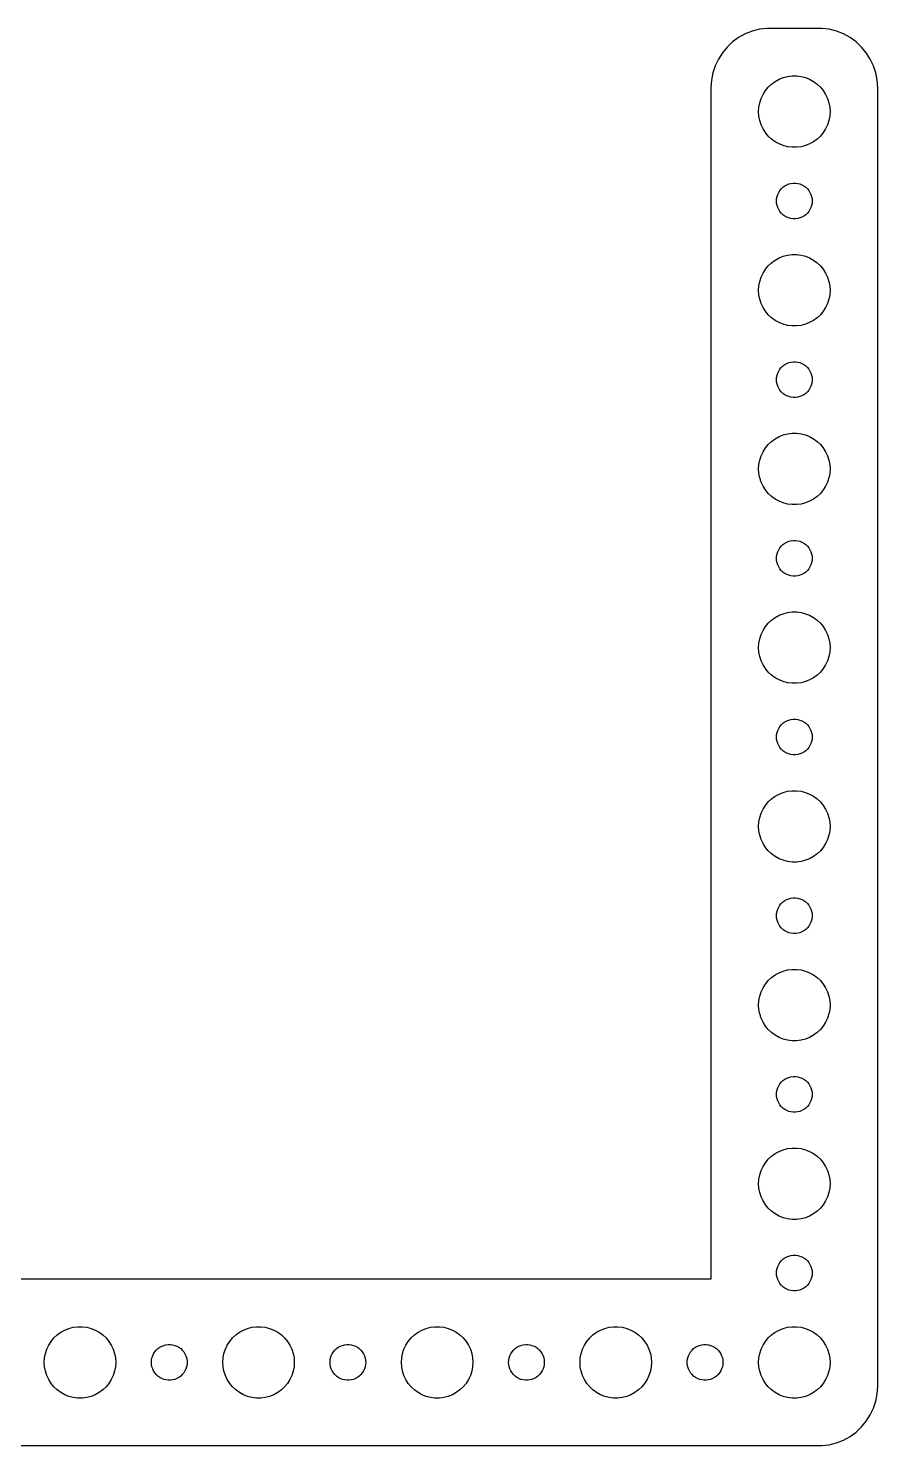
# Model space of a CAD drawing. Header units: metres. Extents: x -67 to 67, y -59 to 59.
# Drawn here: x -4.3 to 67, y -59.5 to 59.5 of the extents above; entities that cross this region are included whole.
import ezdxf

# ---------------------------------------------------------------- set-up
doc = ezdxf.new("R2010")
doc.units = ezdxf.units.M

msp = doc.modelspace()

# ---------------------------------------------------------------- linework, layer by layer
for p, q in [((57.686, 59.4901), (57.0631, 59.4114)), ((62.3139, 59.4901), (57.686, 59.4901)), ((62.9369, 59.4114), (62.3139, 59.4901)), ((54.8129, 58.3526), (54.3551, 57.9227)), ((55.3209, 58.7216), (54.8129, 58.3526)), ((55.8711, 59.0241), (55.3209, 58.7216)), ((56.4549, 59.2553), (55.8711, 59.0241)), ((57.0631, 59.4114), (56.4549, 59.2553)), ((63.5451, 59.2553), (62.9369, 59.4114)), ((64.1289, 59.0241), (63.5451, 59.2553)), ((64.6791, 58.7216), (64.1289, 59.0241)), ((65.1871, 58.3526), (64.6791, 58.7216)), ((65.6448, 57.9227), (65.1871, 58.3526)), ((53.9549, 57.4389), (53.6185, 56.9088)), ((54.3551, 57.9227), (53.9549, 57.4389)), ((66.0451, 57.4389), (65.6448, 57.9227)), ((66.3815, 56.9088), (66.0451, 57.4389)), ((53.3511, 56.3406), (53.1571, 55.7434)), ((53.6185, 56.9088), (53.3511, 56.3406)), ((66.6489, 56.3406), (66.3815, 56.9088)), ((66.8429, 55.7434), (66.6489, 56.3406)), ((53.0394, 55.1267), (53, 54.5)), ((53.1571, 55.7434), (53.0394, 55.1267)), ((57.8131, 54.5536), (58.0877, 54.8115)), ((58.0877, 54.8115), (58.3925, 55.033)), ((58.3925, 55.033), (58.7227, 55.2145)), ((58.7227, 55.2145), (59.0729, 55.3532)), ((59.0729, 55.3532), (59.4379, 55.4469)), ((59.4379, 55.4469), (59.8116, 55.4941)), ((59.8116, 55.4941), (60.1884, 55.4941)), ((60.1884, 55.4941), (60.5621, 55.4469)), ((60.5621, 55.4469), (60.927, 55.3532)), ((60.927, 55.3532), (61.2773, 55.2145)), ((61.2773, 55.2145), (61.6075, 55.033)), ((61.6075, 55.033), (61.9123, 54.8115)), ((61.9123, 54.8115), (62.1869, 54.5536)), ((66.9606, 55.1267), (66.8429, 55.7434)), ((67, 54.5), (66.9606, 55.1267)), ((53, 54.5), (53, -45.5099)), ((57.0942, 53.2461), (57.2107, 53.6044)), ((57.2107, 53.6044), (57.3711, 53.9453)), ((57.3711, 53.9453), (57.5729, 54.2634)), ((57.5729, 54.2634), (57.8131, 54.5536)), ((62.1869, 54.5536), (62.427, 54.2634)), ((62.427, 54.2634), (62.6289, 53.9453)), ((62.6289, 53.9453), (62.7893, 53.6044)), ((62.7893, 53.6044), (62.9057, 53.2461)), ((67, -54.5), (67, 54.5)), ((57, 52.5), (57.0237, 52.876)), ((57.0237, 52.124), (57, 52.5)), ((57.0237, 52.876), (57.0942, 53.2461)), ((62.9057, 53.2461), (62.9763, 52.876)), ((62.9763, 52.876), (63, 52.5)), ((63, 52.5), (62.9763, 52.124)), ((57.0942, 51.7539), (57.0237, 52.124)), ((57.2107, 51.3956), (57.0942, 51.7539)), ((57.3711, 51.0547), (57.2107, 51.3956)), ((62.7893, 51.3956), (62.6289, 51.0547)), ((62.9057, 51.7539), (62.7893, 51.3956)), ((62.9763, 52.124), (62.9057, 51.7539)), ((57.5729, 50.7366), (57.3711, 51.0547)), ((57.8131, 50.4464), (57.5729, 50.7366)), ((58.0877, 50.1885), (57.8131, 50.4464)), ((58.3925, 49.967), (58.0877, 50.1885)), ((61.9123, 50.1885), (61.6075, 49.967)), ((62.1869, 50.4464), (61.9123, 50.1885)), ((62.427, 50.7366), (62.1869, 50.4464)), ((62.6289, 51.0547), (62.427, 50.7366)), ((58.7227, 49.7855), (58.3925, 49.967)), ((59.0729, 49.6468), (58.7227, 49.7855)), ((59.4379, 49.5531), (59.0729, 49.6468)), ((59.8116, 49.5059), (59.4379, 49.5531)), ((60.1884, 49.5059), (59.8116, 49.5059)), ((60.5621, 49.5531), (60.1884, 49.5059)), ((60.927, 49.6468), (60.5621, 49.5531)), ((61.2773, 49.7855), (60.927, 49.6468)), ((61.6075, 49.967), (61.2773, 49.7855)), ((59.3613, 46.3572), (59.5365, 46.4266)), ((59.5365, 46.4266), (59.7189, 46.4734)), ((59.7189, 46.4734), (59.9058, 46.497)), ((59.9058, 46.497), (60.0942, 46.497)), ((60.0942, 46.497), (60.2811, 46.4734)), ((60.2811, 46.4734), (60.4635, 46.4266)), ((60.4635, 46.4266), (60.6387, 46.3572)), ((58.5118, 45.188), (58.5471, 45.373)), ((58.5471, 45.373), (58.6053, 45.5522)), ((58.6053, 45.5522), (58.6855, 45.7226)), ((58.6855, 45.7226), (58.7865, 45.8817)), ((58.7865, 45.8817), (58.9065, 46.0268)), ((58.9065, 46.0268), (59.0439, 46.1558)), ((59.0439, 46.1558), (59.1963, 46.2665)), ((59.1963, 46.2665), (59.3613, 46.3572)), ((60.6387, 46.3572), (60.8037, 46.2665)), ((60.8037, 46.2665), (60.9561, 46.1558)), ((60.9561, 46.1558), (61.0934, 46.0268)), ((61.0934, 46.0268), (61.2135, 45.8817)), ((61.2135, 45.8817), (61.3145, 45.7226)), ((61.3145, 45.7226), (61.3947, 45.5522)), ((61.3947, 45.5522), (61.4529, 45.373)), ((61.4529, 45.373), (61.4882, 45.188)), ((58.5, 45), (58.5118, 45.188)), ((58.5118, 44.812), (58.5, 45)), ((58.5471, 44.627), (58.5118, 44.812)), ((58.6053, 44.4478), (58.5471, 44.627)), ((58.6855, 44.2774), (58.6053, 44.4478)), ((58.7865, 44.1183), (58.6855, 44.2774)), ((58.9065, 43.9732), (58.7865, 44.1183)), ((61.2135, 44.1183), (61.0934, 43.9732)), ((61.3145, 44.2774), (61.2135, 44.1183)), ((61.3947, 44.4478), (61.3145, 44.2774)), ((61.4529, 44.627), (61.3947, 44.4478)), ((61.4882, 44.812), (61.4529, 44.627)), ((61.4882, 45.188), (61.5, 45)), ((61.5, 45), (61.4882, 44.812)), ((59.0439, 43.8442), (58.9065, 43.9732)), ((59.1963, 43.7335), (59.0439, 43.8442)), ((59.3613, 43.6428), (59.1963, 43.7335)), ((59.5365, 43.5734), (59.3613, 43.6428)), ((59.7189, 43.5266), (59.5365, 43.5734)), ((59.9058, 43.503), (59.7189, 43.5266)), ((60.0942, 43.503), (59.9058, 43.503)), ((60.2811, 43.5266), (60.0942, 43.503)), ((60.4635, 43.5734), (60.2811, 43.5266)), ((60.6387, 43.6428), (60.4635, 43.5734)), ((60.8037, 43.7335), (60.6387, 43.6428)), ((60.9561, 43.8442), (60.8037, 43.7335)), ((61.0934, 43.9732), (60.9561, 43.8442)), ((59.4379, 40.4469), (59.8116, 40.4941)), ((59.8116, 40.4941), (60.1884, 40.4941)), ((60.1884, 40.4941), (60.5621, 40.4469)), ((57.5729, 39.2634), (57.8131, 39.5536)), ((57.8131, 39.5536), (58.0877, 39.8115)), ((58.0877, 39.8115), (58.3925, 40.033)), ((58.3925, 40.033), (58.7227, 40.2145)), ((58.7227, 40.2145), (59.0729, 40.3532)), ((59.0729, 40.3532), (59.4379, 40.4469)), ((60.5621, 40.4469), (60.927, 40.3532)), ((60.927, 40.3532), (61.2773, 40.2145)), ((61.2773, 40.2145), (61.6075, 40.033)), ((61.6075, 40.033), (61.9123, 39.8115)), ((61.9123, 39.8115), (62.1869, 39.5536)), ((62.1869, 39.5536), (62.427, 39.2634)), ((57.0237, 37.876), (57.0942, 38.2461)), ((57.0942, 38.2461), (57.2107, 38.6044)), ((57.2107, 38.6044), (57.3711, 38.9453)), ((57.3711, 38.9453), (57.5729, 39.2634)), ((62.427, 39.2634), (62.6289, 38.9453)), ((62.6289, 38.9453), (62.7893, 38.6044)), ((62.7893, 38.6044), (62.9057, 38.2461)), ((62.9057, 38.2461), (62.9763, 37.876)), ((57, 37.5), (57.0237, 37.876)), ((57.0237, 37.124), (57, 37.5)), ((57.0942, 36.7539), (57.0237, 37.124)), ((62.9763, 37.124), (62.9057, 36.7539)), ((62.9763, 37.876), (63, 37.5)), ((63, 37.5), (62.9763, 37.124)), ((57.2107, 36.3956), (57.0942, 36.7539)), ((57.3711, 36.0547), (57.2107, 36.3956)), ((57.5729, 35.7366), (57.3711, 36.0547)), ((57.8131, 35.4464), (57.5729, 35.7366)), ((62.427, 35.7366), (62.1869, 35.4464)), ((62.6289, 36.0547), (62.427, 35.7366)), ((62.7893, 36.3956), (62.6289, 36.0547)), ((62.9057, 36.7539), (62.7893, 36.3956)), ((58.0877, 35.1885), (57.8131, 35.4464)), ((58.3925, 34.967), (58.0877, 35.1885)), ((58.7227, 34.7855), (58.3925, 34.967)), ((59.0729, 34.6468), (58.7227, 34.7855)), ((59.4379, 34.5531), (59.0729, 34.6468)), ((59.8116, 34.5059), (59.4379, 34.5531)), ((60.1884, 34.5059), (59.8116, 34.5059)), ((60.5621, 34.5531), (60.1884, 34.5059)), ((60.927, 34.6468), (60.5621, 34.5531)), ((61.2773, 34.7855), (60.927, 34.6468)), ((61.6075, 34.967), (61.2773, 34.7855)), ((61.9123, 35.1885), (61.6075, 34.967)), ((62.1869, 35.4464), (61.9123, 35.1885)), ((58.7865, 30.8817), (58.9065, 31.0268)), ((58.9065, 31.0268), (59.0439, 31.1558)), ((59.0439, 31.1558), (59.1963, 31.2665)), ((59.1963, 31.2665), (59.3613, 31.3572)), ((59.3613, 31.3572), (59.5365, 31.4266)), ((59.5365, 31.4266), (59.7189, 31.4734)), ((59.7189, 31.4734), (59.9058, 31.497)), ((59.9058, 31.497), (60.0942, 31.497)), ((60.0942, 31.497), (60.2811, 31.4734)), ((60.2811, 31.4734), (60.4635, 31.4266)), ((60.4635, 31.4266), (60.6387, 31.3572)), ((60.6387, 31.3572), (60.8037, 31.2665)), ((60.8037, 31.2665), (60.9561, 31.1558)), ((60.9561, 31.1558), (61.0934, 31.0268)), ((61.0934, 31.0268), (61.2135, 30.8817)), ((58.5, 30), (58.5118, 30.188)), ((58.5118, 29.812), (58.5, 30)), ((58.5118, 30.188), (58.5471, 30.373)), ((58.5471, 29.627), (58.5118, 29.812)), ((58.5471, 30.373), (58.6053, 30.5522)), ((58.6053, 30.5522), (58.6855, 30.7226)), ((58.6855, 30.7226), (58.7865, 30.8817)), ((61.2135, 30.8817), (61.3145, 30.7226)), ((61.3145, 30.7226), (61.3947, 30.5522)), ((61.3947, 30.5522), (61.4529, 30.373)), ((61.4529, 30.373), (61.4882, 30.188)), ((61.4882, 29.812), (61.4529, 29.627)), ((61.4882, 30.188), (61.5, 30)), ((61.5, 30), (61.4882, 29.812)), ((58.6053, 29.4478), (58.5471, 29.627)), ((58.6855, 29.2774), (58.6053, 29.4478)), ((58.7865, 29.1183), (58.6855, 29.2774)), ((58.9065, 28.9732), (58.7865, 29.1183)), ((59.0439, 28.8442), (58.9065, 28.9732)), ((59.1963, 28.7335), (59.0439, 28.8442)), ((59.3613, 28.6427), (59.1963, 28.7335)), ((59.5365, 28.5734), (59.3613, 28.6427)), ((59.7189, 28.5266), (59.5365, 28.5734)), ((60.4635, 28.5734), (60.2811, 28.5266)), ((60.6387, 28.6427), (60.4635, 28.5734)), ((60.8037, 28.7335), (60.6387, 28.6427)), ((60.9561, 28.8442), (60.8037, 28.7335)), ((61.0934, 28.9732), (60.9561, 28.8442)), ((61.2135, 29.1183), (61.0934, 28.9732)), ((61.3145, 29.2774), (61.2135, 29.1183)), ((61.3947, 29.4478), (61.3145, 29.2774)), ((61.4529, 29.627), (61.3947, 29.4478)), ((59.9058, 28.503), (59.7189, 28.5266)), ((60.0942, 28.503), (59.9058, 28.503)), ((60.2811, 28.5266), (60.0942, 28.503)), ((58.0877, 24.8115), (58.3925, 25.033)), ((58.3925, 25.033), (58.7227, 25.2145)), ((58.7227, 25.2145), (59.0729, 25.3532)), ((59.0729, 25.3532), (59.4379, 25.4469)), ((59.4379, 25.4469), (59.8116, 25.4941)), ((59.8116, 25.4941), (60.1884, 25.4941)), ((60.1884, 25.4941), (60.5621, 25.4469)), ((60.5621, 25.4469), (60.927, 25.3532)), ((60.927, 25.3532), (61.2773, 25.2145)), ((61.2773, 25.2145), (61.6075, 25.033)), ((61.6075, 25.033), (61.9123, 24.8115)), ((57.2107, 23.6044), (57.3711, 23.9453)), ((57.3711, 23.9453), (57.5729, 24.2634)), ((57.5729, 24.2634), (57.8131, 24.5536)), ((57.8131, 24.5536), (58.0877, 24.8115)), ((61.9123, 24.8115), (62.1869, 24.5536)), ((62.1869, 24.5536), (62.427, 24.2634)), ((62.427, 24.2634), (62.6289, 23.9453)), ((62.6289, 23.9453), (62.7893, 23.6044)), ((57, 22.5), (57.0237, 22.876)), ((57.0237, 22.876), (57.0942, 23.2461)), ((57.0942, 23.2461), (57.2107, 23.6044)), ((62.7893, 23.6044), (62.9057, 23.2461)), ((62.9057, 23.2461), (62.9763, 22.876)), ((62.9763, 22.876), (63, 22.5)), ((57.0237, 22.124), (57, 22.5)), ((57.0942, 21.7539), (57.0237, 22.124)), ((57.2107, 21.3956), (57.0942, 21.7539)), ((62.9057, 21.7539), (62.7893, 21.3956)), ((62.9763, 22.124), (62.9057, 21.7539)), ((63, 22.5), (62.9763, 22.124)), ((57.3711, 21.0547), (57.2107, 21.3956)), ((57.5729, 20.7366), (57.3711, 21.0547)), ((57.8131, 20.4464), (57.5729, 20.7366)), ((58.0877, 20.1884), (57.8131, 20.4464)), ((62.1869, 20.4464), (61.9123, 20.1884)), ((62.427, 20.7366), (62.1869, 20.4464)), ((62.6289, 21.0547), (62.427, 20.7366)), ((62.7893, 21.3956), (62.6289, 21.0547)), ((58.3925, 19.967), (58.0877, 20.1884)), ((58.7227, 19.7855), (58.3925, 19.967)), ((59.0729, 19.6468), (58.7227, 19.7855)), ((59.4379, 19.5531), (59.0729, 19.6468)), ((59.8116, 19.5059), (59.4379, 19.5531)), ((60.1884, 19.5059), (59.8116, 19.5059)), ((60.5621, 19.5531), (60.1884, 19.5059)), ((60.927, 19.6468), (60.5621, 19.5531)), ((61.2773, 19.7855), (60.927, 19.6468)), ((61.6075, 19.967), (61.2773, 19.7855)), ((61.9123, 20.1884), (61.6075, 19.967)), ((58.5471, 15.373), (58.6053, 15.5522)), ((58.6053, 15.5522), (58.6855, 15.7226)), ((58.6855, 15.7226), (58.7865, 15.8817)), ((58.7865, 15.8817), (58.9065, 16.0268)), ((58.9065, 16.0268), (59.0439, 16.1558)), ((59.0439, 16.1558), (59.1963, 16.2665)), ((59.1963, 16.2665), (59.3613, 16.3572)), ((59.3613, 16.3572), (59.5365, 16.4266)), ((59.5365, 16.4266), (59.7189, 16.4734)), ((59.7189, 16.4734), (59.9058, 16.497)), ((59.9058, 16.497), (60.0942, 16.497)), ((60.0942, 16.497), (60.2811, 16.4734)), ((60.2811, 16.4734), (60.4635, 16.4266)), ((60.4635, 16.4266), (60.6387, 16.3572)), ((60.6387, 16.3572), (60.8037, 16.2665)), ((60.8037, 16.2665), (60.9561, 16.1558)), ((60.9561, 16.1558), (61.0934, 16.0268)), ((61.0934, 16.0268), (61.2135, 15.8817)), ((61.2135, 15.8817), (61.3145, 15.7226)), ((61.3145, 15.7226), (61.3947, 15.5522)), ((61.3947, 15.5522), (61.4529, 15.373)), ((58.5, 15), (58.5118, 15.188)), ((58.5118, 14.812), (58.5, 15)), ((58.5118, 15.188), (58.5471, 15.373)), ((58.5471, 14.627), (58.5118, 14.812)), ((58.6053, 14.4478), (58.5471, 14.627)), ((58.6855, 14.2774), (58.6053, 14.4478)), ((61.3947, 14.4478), (61.3145, 14.2774)), ((61.4529, 14.627), (61.3947, 14.4478)), ((61.4529, 15.373), (61.4882, 15.188)), ((61.4882, 14.812), (61.4529, 14.627)), ((61.4882, 15.188), (61.5, 15)), ((61.5, 15), (61.4882, 14.812)), ((58.7865, 14.1183), (58.6855, 14.2774)), ((58.9065, 13.9732), (58.7865, 14.1183)), ((59.0439, 13.8442), (58.9065, 13.9732)), ((59.1963, 13.7335), (59.0439, 13.8442)), ((59.3613, 13.6427), (59.1963, 13.7335)), ((59.5365, 13.5734), (59.3613, 13.6427)), ((59.7189, 13.5266), (59.5365, 13.5734)), ((59.9058, 13.5029), (59.7189, 13.5266)), ((60.0942, 13.5029), (59.9058, 13.5029)), ((60.2811, 13.5266), (60.0942, 13.5029)), ((60.4635, 13.5734), (60.2811, 13.5266)), ((60.6387, 13.6427), (60.4635, 13.5734)), ((60.8037, 13.7335), (60.6387, 13.6427)), ((60.9561, 13.8442), (60.8037, 13.7335)), ((61.0934, 13.9732), (60.9561, 13.8442)), ((61.2135, 14.1183), (61.0934, 13.9732)), ((61.3145, 14.2774), (61.2135, 14.1183)), ((57.5729, 9.26335), (57.8131, 9.55363)), ((57.8131, 9.55363), (58.0877, 9.81154)), ((58.0877, 9.81154), (58.3925, 10.033)), ((58.3925, 10.033), (58.7227, 10.2145)), ((58.7227, 10.2145), (59.0729, 10.3532)), ((59.0729, 10.3532), (59.4379, 10.4469)), ((59.4379, 10.4469), (59.8116, 10.4941)), ((59.8116, 10.4941), (60.1884, 10.4941)), ((60.1884, 10.4941), (60.5621, 10.4469)), ((60.5621, 10.4469), (60.927, 10.3532)), ((60.927, 10.3532), (61.2773, 10.2145)), ((61.2773, 10.2145), (61.6075, 10.033)), ((61.6075, 10.033), (61.9123, 9.81154)), ((61.9123, 9.81154), (62.1869, 9.55363)), ((62.1869, 9.55363), (62.427, 9.26335)), ((57.0942, 8.24606), (57.2107, 8.60437)), ((57.2107, 8.60437), (57.3711, 8.94525)), ((57.3711, 8.94525), (57.5729, 9.26335)), ((62.427, 9.26335), (62.6289, 8.94525)), ((62.6289, 8.94525), (62.7893, 8.60437)), ((62.7893, 8.60437), (62.9057, 8.24606)), ((57, 7.5), (57.0237, 7.87599)), ((57.0237, 7.12399), (57, 7.5)), ((57.0237, 7.87599), (57.0942, 8.24606)), ((62.9057, 8.24606), (62.9763, 7.87599)), ((62.9763, 7.87599), (63, 7.5)), ((63, 7.5), (62.9763, 7.12399)), ((57.0942, 6.75392), (57.0237, 7.12399)), ((57.2107, 6.39561), (57.0942, 6.75392)), ((57.3711, 6.05473), (57.2107, 6.39561)), ((57.5729, 5.73663), (57.3711, 6.05473)), ((62.6289, 6.05473), (62.427, 5.73663)), ((62.7893, 6.39561), (62.6289, 6.05473)), ((62.9057, 6.75392), (62.7893, 6.39561)), ((62.9763, 7.12399), (62.9057, 6.75392)), ((57.8131, 5.44635), (57.5729, 5.73663)), ((58.0877, 5.18845), (57.8131, 5.44635)), ((58.3925, 4.96701), (58.0877, 5.18845)), ((58.7227, 4.78551), (58.3925, 4.96701)), ((59.0729, 4.64682), (58.7227, 4.78551)), ((61.2773, 4.78551), (60.927, 4.64682)), ((61.6075, 4.96701), (61.2773, 4.78551)), ((61.9123, 5.18845), (61.6075, 4.96701)), ((62.1869, 5.44635), (61.9123, 5.18845)), ((62.427, 5.73663), (62.1869, 5.44635)), ((59.4379, 4.55313), (59.0729, 4.64682)), ((59.8116, 4.50591), (59.4379, 4.55313)), ((60.1884, 4.50591), (59.8116, 4.50591)), ((60.5621, 4.55313), (60.1884, 4.50591)), ((60.927, 4.64682), (60.5621, 4.55313)), ((59.0439, 1.15576), (59.1963, 1.26648)), ((59.1963, 1.26648), (59.3613, 1.35724)), ((59.3613, 1.35724), (59.5365, 1.42657)), ((59.5365, 1.42657), (59.7189, 1.47342)), ((59.7189, 1.47342), (59.9058, 1.49704)), ((59.9058, 1.49704), (60.0942, 1.49704)), ((60.0942, 1.49704), (60.2811, 1.47342)), ((60.2811, 1.47342), (60.4635, 1.42657)), ((60.4635, 1.42657), (60.6387, 1.35724)), ((60.6387, 1.35724), (60.8037, 1.26648)), ((60.8037, 1.26648), (60.9561, 1.15576)), ((58.5, 0), (58.5118, 0.18799)), ((58.5118, -0.18799), (58.5, 0)), ((58.5118, 0.18799), (58.5471, 0.37303)), ((58.5471, 0.37303), (58.6053, 0.55219)), ((58.6053, 0.55219), (58.6855, 0.72263)), ((58.6855, 0.72263), (58.7865, 0.88167)), ((58.7865, 0.88167), (58.9065, 1.02681)), ((58.9065, 1.02681), (59.0439, 1.15576)), ((60.9561, 1.15576), (61.0934, 1.02681)), ((61.0934, 1.02681), (61.2135, 0.88167)), ((61.2135, 0.88167), (61.3145, 0.72263)), ((61.3145, 0.72263), (61.3947, 0.55219)), ((61.3947, 0.55219), (61.4529, 0.37303)), ((61.4529, 0.37303), (61.4882, 0.18799)), ((61.4882, 0.18799), (61.5, 0)), ((61.5, 0), (61.4882, -0.18799)), ((58.5471, -0.37303), (58.5118, -0.18799)), ((58.6053, -0.55219), (58.5471, -0.37303)), ((58.6855, -0.72263), (58.6053, -0.55219)), ((58.7865, -0.88167), (58.6855, -0.72263)), ((58.9065, -1.02681), (58.7865, -0.88167)), ((59.0439, -1.15576), (58.9065, -1.02681)), ((59.1963, -1.26648), (59.0439, -1.15576)), ((60.9561, -1.15576), (60.8037, -1.26648)), ((61.0934, -1.02681), (60.9561, -1.15576)), ((61.2135, -0.88167), (61.0934, -1.02681)), ((61.3145, -0.72263), (61.2135, -0.88167)), ((61.3947, -0.55219), (61.3145, -0.72263)), ((61.4529, -0.37303), (61.3947, -0.55219)), ((61.4882, -0.18799), (61.4529, -0.37303)), ((59.3613, -1.35724), (59.1963, -1.26648)), ((59.5365, -1.42657), (59.3613, -1.35724)), ((59.7189, -1.47342), (59.5365, -1.42657)), ((59.9058, -1.49704), (59.7189, -1.47342)), ((60.0942, -1.49704), (59.9058, -1.49704)), ((60.2811, -1.47342), (60.0942, -1.49704)), ((60.4635, -1.42657), (60.2811, -1.47342)), ((60.6387, -1.35724), (60.4635, -1.42657)), ((60.8037, -1.26648), (60.6387, -1.35724)), ((58.7227, -4.78551), (59.0729, -4.64682)), ((59.0729, -4.64682), (59.4379, -4.55313)), ((59.4379, -4.55313), (59.8116, -4.50591)), ((59.8116, -4.50591), (60.1884, -4.50591)), ((60.1884, -4.50591), (60.5621, -4.55313)), ((60.5621, -4.55313), (60.927, -4.64682)), ((60.927, -4.64682), (61.2773, -4.78551)), ((57.3711, -6.05473), (57.5729, -5.73663)), ((57.5729, -5.73663), (57.8131, -5.44635)), ((57.8131, -5.44635), (58.0877, -5.18845)), ((58.0877, -5.18845), (58.3925, -4.96701)), ((58.3925, -4.96701), (58.7227, -4.78551)), ((61.2773, -4.78551), (61.6075, -4.96701)), ((61.6075, -4.96701), (61.9123, -5.18845)), ((61.9123, -5.18845), (62.1869, -5.44635)), ((62.1869, -5.44635), (62.427, -5.73663)), ((62.427, -5.73663), (62.6289, -6.05473)), ((57, -7.5), (57.0237, -7.12399)), ((57.0237, -7.12399), (57.0942, -6.75392)), ((57.0942, -6.75392), (57.2107, -6.39561)), ((57.2107, -6.39561), (57.3711, -6.05473)), ((62.6289, -6.05473), (62.7893, -6.39561)), ((62.7893, -6.39561), (62.9057, -6.75392)), ((62.9057, -6.75392), (62.9763, -7.12399)), ((62.9763, -7.12399), (63, -7.5)), ((57.0237, -7.87599), (57, -7.5)), ((57.0942, -8.24606), (57.0237, -7.87599)), ((57.2107, -8.60437), (57.0942, -8.24606)), ((62.9057, -8.24606), (62.7893, -8.60437)), ((62.9763, -7.87599), (62.9057, -8.24606)), ((63, -7.5), (62.9763, -7.87599)), ((57.3711, -8.94525), (57.2107, -8.60437)), ((57.5729, -9.26335), (57.3711, -8.94525)), ((57.8131, -9.55363), (57.5729, -9.26335)), ((62.427, -9.26335), (62.1869, -9.55363)), ((62.6289, -8.94525), (62.427, -9.26335)), ((62.7893, -8.60437), (62.6289, -8.94525)), ((58.0877, -9.81154), (57.8131, -9.55363)), ((58.3925, -10.033), (58.0877, -9.81154)), ((58.7227, -10.2145), (58.3925, -10.033)), ((59.0729, -10.3532), (58.7227, -10.2145)), ((59.4379, -10.4469), (59.0729, -10.3532)), ((59.8116, -10.4941), (59.4379, -10.4469)), ((60.1884, -10.4941), (59.8116, -10.4941)), ((60.5621, -10.4469), (60.1884, -10.4941)), ((60.927, -10.3532), (60.5621, -10.4469)), ((61.2773, -10.2145), (60.927, -10.3532)), ((61.6075, -10.033), (61.2773, -10.2145)), ((61.9123, -9.81154), (61.6075, -10.033)), ((62.1869, -9.55363), (61.9123, -9.81154)), ((58.6053, -14.4478), (58.6855, -14.2774)), ((58.6855, -14.2774), (58.7865, -14.1183)), ((58.7865, -14.1183), (58.9065, -13.9732)), ((58.9065, -13.9732), (59.0439, -13.8442)), ((59.0439, -13.8442), (59.1963, -13.7335)), ((59.1963, -13.7335), (59.3613, -13.6427)), ((59.3613, -13.6427), (59.5365, -13.5734)), ((59.5365, -13.5734), (59.7189, -13.5266)), ((59.7189, -13.5266), (59.9058, -13.5029)), ((59.9058, -13.5029), (60.0942, -13.5029)), ((60.0942, -13.5029), (60.2811, -13.5266)), ((60.2811, -13.5266), (60.4635, -13.5734)), ((60.4635, -13.5734), (60.6387, -13.6427)), ((60.6387, -13.6427), (60.8037, -13.7335)), ((60.8037, -13.7335), (60.9561, -13.8442)), ((60.9561, -13.8442), (61.0934, -13.9732)), ((61.0934, -13.9732), (61.2135, -14.1183)), ((61.2135, -14.1183), (61.3145, -14.2774)), ((61.3145, -14.2774), (61.3947, -14.4478)), ((58.5, -15), (58.5118, -14.812)), ((58.5118, -15.188), (58.5, -15)), ((58.5118, -14.812), (58.5471, -14.627)), ((58.5471, -15.373), (58.5118, -15.188)), ((58.5471, -14.627), (58.6053, -14.4478)), ((58.6053, -15.5522), (58.5471, -15.373)), ((61.3947, -14.4478), (61.4529, -14.627)), ((61.4529, -15.373), (61.3947, -15.5522)), ((61.4529, -14.627), (61.4882, -14.812)), ((61.4882, -15.188), (61.4529, -15.373)), ((61.4882, -14.812), (61.5, -15)), ((61.5, -15), (61.4882, -15.188)), ((58.6855, -15.7226), (58.6053, -15.5522)), ((58.7865, -15.8817), (58.6855, -15.7226)), ((58.9065, -16.0268), (58.7865, -15.8817)), ((59.0439, -16.1558), (58.9065, -16.0268)), ((59.1963, -16.2665), (59.0439, -16.1558)), ((59.3613, -16.3572), (59.1963, -16.2665)), ((59.5365, -16.4266), (59.3613, -16.3572)), ((59.7189, -16.4734), (59.5365, -16.4266)), ((59.9058, -16.497), (59.7189, -16.4734)), ((60.0942, -16.497), (59.9058, -16.497)), ((60.2811, -16.4734), (60.0942, -16.497)), ((60.4635, -16.4266), (60.2811, -16.4734)), ((60.6387, -16.3572), (60.4635, -16.4266)), ((60.8037, -16.2665), (60.6387, -16.3572)), ((60.9561, -16.1558), (60.8037, -16.2665)), ((61.0934, -16.0268), (60.9561, -16.1558)), ((61.2135, -15.8817), (61.0934, -16.0268)), ((61.3145, -15.7226), (61.2135, -15.8817)), ((61.3947, -15.5522), (61.3145, -15.7226)), ((57.8131, -20.4464), (58.0877, -20.1884)), ((58.0877, -20.1884), (58.3925, -19.967)), ((58.3925, -19.967), (58.7227, -19.7855)), ((58.7227, -19.7855), (59.0729, -19.6468)), ((59.0729, -19.6468), (59.4379, -19.5531)), ((59.4379, -19.5531), (59.8116, -19.5059)), ((59.8116, -19.5059), (60.1884, -19.5059)), ((60.1884, -19.5059), (60.5621, -19.5531)), ((60.5621, -19.5531), (60.927, -19.6468)), ((60.927, -19.6468), (61.2773, -19.7855)), ((61.2773, -19.7855), (61.6075, -19.967)), ((61.6075, -19.967), (61.9123, -20.1884)), ((61.9123, -20.1884), (62.1869, -20.4464)), ((57.0942, -21.7539), (57.2107, -21.3956)), ((57.2107, -21.3956), (57.3711, -21.0547)), ((57.3711, -21.0547), (57.5729, -20.7366)), ((57.5729, -20.7366), (57.8131, -20.4464)), ((62.1869, -20.4464), (62.427, -20.7366)), ((62.427, -20.7366), (62.6289, -21.0547)), ((62.6289, -21.0547), (62.7893, -21.3956)), ((62.7893, -21.3956), (62.9057, -21.7539)), ((57, -22.5), (57.0237, -22.124)), ((57.0237, -22.876), (57, -22.5)), ((57.0237, -22.124), (57.0942, -21.7539)), ((62.9057, -21.7539), (62.9763, -22.124)), ((62.9763, -22.124), (63, -22.5)), ((63, -22.5), (62.9763, -22.876)), ((57.0942, -23.2461), (57.0237, -22.876)), ((57.2107, -23.6044), (57.0942, -23.2461)), ((57.3711, -23.9453), (57.2107, -23.6044)), ((62.7893, -23.6044), (62.6289, -23.9453)), ((62.9057, -23.2461), (62.7893, -23.6044)), ((62.9763, -22.876), (62.9057, -23.2461)), ((57.5729, -24.2634), (57.3711, -23.9453)), ((57.8131, -24.5536), (57.5729, -24.2634)), ((58.0877, -24.8115), (57.8131, -24.5536)), ((58.3925, -25.033), (58.0877, -24.8115)), ((61.9123, -24.8115), (61.6075, -25.033)), ((62.1869, -24.5536), (61.9123, -24.8115)), ((62.427, -24.2634), (62.1869, -24.5536)), ((62.6289, -23.9453), (62.427, -24.2634)), ((58.7227, -25.2145), (58.3925, -25.033)), ((59.0729, -25.3532), (58.7227, -25.2145)), ((59.4379, -25.4469), (59.0729, -25.3532)), ((59.8116, -25.4941), (59.4379, -25.4469)), ((60.1884, -25.4941), (59.8116, -25.4941)), ((60.5621, -25.4469), (60.1884, -25.4941)), ((60.927, -25.3532), (60.5621, -25.4469)), ((61.2773, -25.2145), (60.927, -25.3532)), ((61.6075, -25.033), (61.2773, -25.2145)), ((59.5365, -28.5734), (59.7189, -28.5266)), ((59.7189, -28.5266), (59.9058, -28.503)), ((59.9058, -28.503), (60.0942, -28.503)), ((60.0942, -28.503), (60.2811, -28.5266)), ((60.2811, -28.5266), (60.4635, -28.5734)), ((58.5118, -29.812), (58.5471, -29.627)), ((58.5471, -29.627), (58.6053, -29.4478)), ((58.6053, -29.4478), (58.6855, -29.2774)), ((58.6855, -29.2774), (58.7865, -29.1183)), ((58.7865, -29.1183), (58.9065, -28.9732)), ((58.9065, -28.9732), (59.0439, -28.8442)), ((59.0439, -28.8442), (59.1963, -28.7335)), ((59.1963, -28.7335), (59.3613, -28.6427)), ((59.3613, -28.6427), (59.5365, -28.5734)), ((60.4635, -28.5734), (60.6387, -28.6427)), ((60.6387, -28.6427), (60.8037, -28.7335)), ((60.8037, -28.7335), (60.9561, -28.8442)), ((60.9561, -28.8442), (61.0934, -28.9732)), ((61.0934, -28.9732), (61.2135, -29.1183)), ((61.2135, -29.1183), (61.3145, -29.2774)), ((61.3145, -29.2774), (61.3947, -29.4478)), ((61.3947, -29.4478), (61.4529, -29.627)), ((61.4529, -29.627), (61.4882, -29.812)), ((58.5, -30), (58.5118, -29.812)), ((58.5118, -30.188), (58.5, -30)), ((58.5471, -30.373), (58.5118, -30.188)), ((58.6053, -30.5522), (58.5471, -30.373)), ((58.6855, -30.7226), (58.6053, -30.5522)), ((58.7865, -30.8817), (58.6855, -30.7226)), ((58.9065, -31.0268), (58.7865, -30.8817)), ((61.2135, -30.8817), (61.0934, -31.0268)), ((61.3145, -30.7226), (61.2135, -30.8817)), ((61.3947, -30.5522), (61.3145, -30.7226)), ((61.4529, -30.373), (61.3947, -30.5522)), ((61.4882, -30.188), (61.4529, -30.373)), ((61.4882, -29.812), (61.5, -30)), ((61.5, -30), (61.4882, -30.188)), ((59.0439, -31.1558), (58.9065, -31.0268)), ((59.1963, -31.2665), (59.0439, -31.1558)), ((59.3613, -31.3572), (59.1963, -31.2665)), ((59.5365, -31.4266), (59.3613, -31.3572)), ((59.7189, -31.4734), (59.5365, -31.4266)), ((59.9058, -31.497), (59.7189, -31.4734)), ((60.0942, -31.497), (59.9058, -31.497)), ((60.2811, -31.4734), (60.0942, -31.497)), ((60.4635, -31.4266), (60.2811, -31.4734)), ((60.6387, -31.3572), (60.4635, -31.4266)), ((60.8037, -31.2665), (60.6387, -31.3572)), ((60.9561, -31.1558), (60.8037, -31.2665)), ((61.0934, -31.0268), (60.9561, -31.1558)), ((57.5729, -35.7366), (57.8131, -35.4464)), ((57.8131, -35.4464), (58.0877, -35.1885)), ((58.0877, -35.1885), (58.3925, -34.967)), ((58.3925, -34.967), (58.7227, -34.7855)), ((58.7227, -34.7855), (59.0729, -34.6468)), ((59.0729, -34.6468), (59.4379, -34.5531)), ((59.4379, -34.5531), (59.8116, -34.5059)), ((59.8116, -34.5059), (60.1884, -34.5059)), ((60.1884, -34.5059), (60.5621, -34.5531)), ((60.5621, -34.5531), (60.927, -34.6468)), ((60.927, -34.6468), (61.2773, -34.7855)), ((61.2773, -34.7855), (61.6075, -34.967)), ((61.6075, -34.967), (61.9123, -35.1885)), ((61.9123, -35.1885), (62.1869, -35.4464)), ((62.1869, -35.4464), (62.427, -35.7366)), ((57.0237, -37.124), (57.0942, -36.7539)), ((57.0942, -36.7539), (57.2107, -36.3956)), ((57.2107, -36.3956), (57.3711, -36.0547)), ((57.3711, -36.0547), (57.5729, -35.7366)), ((62.427, -35.7366), (62.6289, -36.0547)), ((62.6289, -36.0547), (62.7893, -36.3956)), ((62.7893, -36.3956), (62.9057, -36.7539)), ((62.9057, -36.7539), (62.9763, -37.124)), ((57, -37.5), (57.0237, -37.124)), ((57.0237, -37.876), (57, -37.5)), ((57.0942, -38.2461), (57.0237, -37.876)), ((62.9763, -37.876), (62.9057, -38.2461)), ((62.9763, -37.124), (63, -37.5)), ((63, -37.5), (62.9763, -37.876)), ((57.2107, -38.6044), (57.0942, -38.2461)), ((57.3711, -38.9453), (57.2107, -38.6044)), ((57.5729, -39.2634), (57.3711, -38.9453)), ((57.8131, -39.5536), (57.5729, -39.2634)), ((62.427, -39.2634), (62.1869, -39.5536)), ((62.6289, -38.9453), (62.427, -39.2634)), ((62.7893, -38.6044), (62.6289, -38.9453)), ((62.9057, -38.2461), (62.7893, -38.6044)), ((58.0877, -39.8115), (57.8131, -39.5536)), ((58.3925, -40.033), (58.0877, -39.8115)), ((58.7227, -40.2145), (58.3925, -40.033)), ((59.0729, -40.3532), (58.7227, -40.2145)), ((59.4379, -40.4469), (59.0729, -40.3532)), ((59.8116, -40.4941), (59.4379, -40.4469)), ((60.5621, -40.4469), (60.1884, -40.4941)), ((60.927, -40.3532), (60.5621, -40.4469)), ((61.2773, -40.2145), (60.927, -40.3532)), ((61.6075, -40.033), (61.2773, -40.2145)), ((61.9123, -39.8115), (61.6075, -40.033)), ((62.1869, -39.5536), (61.9123, -39.8115)), ((60.1884, -40.4941), (59.8116, -40.4941)), ((58.7865, -44.1183), (58.9065, -43.9732)), ((58.9065, -43.9732), (59.0439, -43.8442)), ((59.0439, -43.8442), (59.1963, -43.7335)), ((59.1963, -43.7335), (59.3613, -43.6428)), ((59.3613, -43.6428), (59.5365, -43.5734)), ((59.5365, -43.5734), (59.7189, -43.5266)), ((59.7189, -43.5266), (59.9058, -43.503)), ((59.9058, -43.503), (60.0942, -43.503)), ((60.0942, -43.503), (60.2811, -43.5266)), ((60.2811, -43.5266), (60.4635, -43.5734)), ((60.4635, -43.5734), (60.6387, -43.6428)), ((60.6387, -43.6428), (60.8037, -43.7335)), ((60.8037, -43.7335), (60.9561, -43.8442)), ((60.9561, -43.8442), (61.0934, -43.9732)), ((61.0934, -43.9732), (61.2135, -44.1183)), ((58.5, -45), (58.5118, -44.812)), ((58.5118, -45.188), (58.5, -45)), ((58.5118, -44.812), (58.5471, -44.627)), ((58.5471, -45.373), (58.5118, -45.188)), ((58.5471, -44.627), (58.6053, -44.4478)), ((58.6053, -44.4478), (58.6855, -44.2774)), ((58.6855, -44.2774), (58.7865, -44.1183)), ((61.2135, -44.1183), (61.3145, -44.2774)), ((61.3145, -44.2774), (61.3947, -44.4478)), ((61.3947, -44.4478), (61.4529, -44.627)), ((61.4529, -44.627), (61.4882, -44.812)), ((61.4882, -45.188), (61.4529, -45.373)), ((61.4882, -44.812), (61.5, -45)), ((61.5, -45), (61.4882, -45.188)), ((53, -45.5099), (-53, -45.5099)), ((58.6053, -45.5522), (58.5471, -45.373)), ((58.6855, -45.7226), (58.6053, -45.5522)), ((58.7865, -45.8817), (58.6855, -45.7226)), ((58.9065, -46.0268), (58.7865, -45.8817)), ((59.0439, -46.1558), (58.9065, -46.0268)), ((59.1963, -46.2665), (59.0439, -46.1558)), ((59.3613, -46.3572), (59.1963, -46.2665)), ((59.5365, -46.4266), (59.3613, -46.3572)), ((60.6387, -46.3572), (60.4635, -46.4266)), ((60.8037, -46.2665), (60.6387, -46.3572)), ((60.9561, -46.1558), (60.8037, -46.2665)), ((61.0934, -46.0268), (60.9561, -46.1558)), ((61.2135, -45.8817), (61.0934, -46.0268)), ((61.3145, -45.7226), (61.2135, -45.8817)), ((61.3947, -45.5522), (61.3145, -45.7226)), ((61.4529, -45.373), (61.3947, -45.5522)), ((59.7189, -46.4734), (59.5365, -46.4266)), ((59.9058, -46.497), (59.7189, -46.4734)), ((60.0942, -46.497), (59.9058, -46.497)), ((60.2811, -46.4734), (60.0942, -46.497)), ((60.4635, -46.4266), (60.2811, -46.4734)), ((-1.91226, -50.1885), (-1.60747, -49.967)), ((-1.60747, -49.967), (-1.27733, -49.7855)), ((-1.27733, -49.7855), (-0.92705, -49.6468)), ((-0.92705, -49.6468), (-0.56213, -49.5531)), ((-0.56213, -49.5531), (-0.18837, -49.5059)), ((-0.18837, -49.5059), (0.18837, -49.5059)), ((0.18837, -49.5059), (0.56213, -49.5531)), ((0.56213, -49.5531), (0.92705, -49.6468)), ((0.92705, -49.6468), (1.27733, -49.7855)), ((1.27733, -49.7855), (1.60747, -49.967)), ((1.60747, -49.967), (1.91226, -50.1885)), ((13.0877, -50.1885), (13.3925, -49.967)), ((13.3925, -49.967), (13.7227, -49.7855)), ((13.7227, -49.7855), (14.0729, -49.6468)), ((14.0729, -49.6468), (14.4379, -49.5531)), ((14.4379, -49.5531), (14.8116, -49.5059)), ((14.8116, -49.5059), (15.1884, -49.5059)), ((15.1884, -49.5059), (15.5621, -49.5531)), ((15.5621, -49.5531), (15.927, -49.6468)), ((15.927, -49.6468), (16.2773, -49.7855)), ((16.2773, -49.7855), (16.6075, -49.967)), ((16.6075, -49.967), (16.9123, -50.1885)), ((28.0877, -50.1885), (28.3925, -49.967)), ((28.3925, -49.967), (28.7227, -49.7855)), ((28.7227, -49.7855), (29.0729, -49.6468)), ((29.0729, -49.6468), (29.4379, -49.5531)), ((29.4379, -49.5531), (29.8116, -49.5059)), ((29.8116, -49.5059), (30.1884, -49.5059)), ((30.1884, -49.5059), (30.5621, -49.5531)), ((30.5621, -49.5531), (30.927, -49.6468)), ((30.927, -49.6468), (31.2773, -49.7855)), ((31.2773, -49.7855), (31.6075, -49.967)), ((31.6075, -49.967), (31.9123, -50.1885)), ((43.0877, -50.1885), (43.3925, -49.967)), ((43.3925, -49.967), (43.7227, -49.7855)), ((43.7227, -49.7855), (44.0729, -49.6468)), ((44.0729, -49.6468), (44.4379, -49.5531)), ((44.4379, -49.5531), (44.8116, -49.5059)), ((44.8116, -49.5059), (45.1884, -49.5059)), ((45.1884, -49.5059), (45.5621, -49.5531)), ((45.5621, -49.5531), (45.927, -49.6468)), ((45.927, -49.6468), (46.2773, -49.7855)), ((46.2773, -49.7855), (46.6075, -49.967)), ((46.6075, -49.967), (46.9123, -50.1885)), ((58.0877, -50.1885), (58.3925, -49.967)), ((58.3925, -49.967), (58.7227, -49.7855)), ((58.7227, -49.7855), (59.0729, -49.6468)), ((59.0729, -49.6468), (59.4379, -49.5531)), ((59.4379, -49.5531), (59.8116, -49.5059)), ((59.8116, -49.5059), (60.1884, -49.5059)), ((60.1884, -49.5059), (60.5621, -49.5531)), ((60.5621, -49.5531), (60.927, -49.6468)), ((60.927, -49.6468), (61.2773, -49.7855)), ((61.2773, -49.7855), (61.6075, -49.967)), ((61.6075, -49.967), (61.9123, -50.1885)), ((-2.78932, -51.3956), (-2.62891, -51.0547)), ((-2.62891, -51.0547), (-2.42705, -50.7366)), ((-2.42705, -50.7366), (-2.1869, -50.4464)), ((-2.1869, -50.4464), (-1.91226, -50.1885)), ((1.91226, -50.1885), (2.1869, -50.4464)), ((2.1869, -50.4464), (2.42705, -50.7366)), ((2.42705, -50.7366), (2.62891, -51.0547)), ((2.62891, -51.0547), (2.78932, -51.3956)), ((6.69626, -51.2335), (6.86133, -51.1428)), ((6.86133, -51.1428), (7.03647, -51.0734)), ((7.03647, -51.0734), (7.21892, -51.0266)), ((7.21892, -51.0266), (7.40581, -51.003)), ((7.40581, -51.003), (7.59418, -51.003)), ((7.59418, -51.003), (7.78107, -51.0266)), ((7.78107, -51.0266), (7.96352, -51.0734)), ((7.96352, -51.0734), (8.13866, -51.1428)), ((8.13866, -51.1428), (8.30373, -51.2335)), ((12.2107, -51.3956), (12.3711, -51.0547)), ((12.3711, -51.0547), (12.5729, -50.7366)), ((12.5729, -50.7366), (12.8131, -50.4464)), ((12.8131, -50.4464), (13.0877, -50.1885)), ((16.9123, -50.1885), (17.1869, -50.4464)), ((17.1869, -50.4464), (17.427, -50.7366)), ((17.427, -50.7366), (17.6289, -51.0547)), ((17.6289, -51.0547), (17.7893, -51.3956)), ((21.6963, -51.2335), (21.8613, -51.1428)), ((21.8613, -51.1428), (22.0365, -51.0734)), ((22.0365, -51.0734), (22.2189, -51.0266)), ((22.2189, -51.0266), (22.4058, -51.003)), ((22.4058, -51.003), (22.5942, -51.003)), ((22.5942, -51.003), (22.7811, -51.0266)), ((22.7811, -51.0266), (22.9635, -51.0734)), ((22.9635, -51.0734), (23.1387, -51.1428)), ((23.1387, -51.1428), (23.3037, -51.2335)), ((27.2107, -51.3956), (27.3711, -51.0547)), ((27.3711, -51.0547), (27.5729, -50.7366)), ((27.5729, -50.7366), (27.8131, -50.4464)), ((27.8131, -50.4464), (28.0877, -50.1885)), ((31.9123, -50.1885), (32.1869, -50.4464)), ((32.1869, -50.4464), (32.427, -50.7366)), ((32.427, -50.7366), (32.6289, -51.0547)), ((32.6289, -51.0547), (32.7893, -51.3956)), ((36.6963, -51.2335), (36.8613, -51.1428)), ((36.8613, -51.1428), (37.0365, -51.0734)), ((37.0365, -51.0734), (37.2189, -51.0266)), ((37.2189, -51.0266), (37.4058, -51.003)), ((37.4058, -51.003), (37.5942, -51.003)), ((37.5942, -51.003), (37.7811, -51.0266)), ((37.7811, -51.0266), (37.9635, -51.0734)), ((37.9635, -51.0734), (38.1387, -51.1428)), ((38.1387, -51.1428), (38.3037, -51.2335)), ((42.2107, -51.3956), (42.3711, -51.0547)), ((42.3711, -51.0547), (42.5729, -50.7366)), ((42.5729, -50.7366), (42.8131, -50.4464)), ((42.8131, -50.4464), (43.0877, -50.1885)), ((46.9123, -50.1885), (47.1869, -50.4464)), ((47.1869, -50.4464), (47.427, -50.7366)), ((47.427, -50.7366), (47.6289, -51.0547)), ((47.6289, -51.0547), (47.7893, -51.3956)), ((51.6963, -51.2335), (51.8613, -51.1428)), ((51.8613, -51.1428), (52.0365, -51.0734)), ((52.0365, -51.0734), (52.2189, -51.0266)), ((52.2189, -51.0266), (52.4058, -51.003)), ((52.4058, -51.003), (52.5942, -51.003)), ((52.5942, -51.003), (52.7811, -51.0266)), ((52.7811, -51.0266), (52.9635, -51.0734)), ((52.9635, -51.0734), (53.1387, -51.1428)), ((53.1387, -51.1428), (53.3037, -51.2335)), ((57.2107, -51.3956), (57.3711, -51.0547)), ((57.3711, -51.0547), (57.5729, -50.7366)), ((57.5729, -50.7366), (57.8131, -50.4464)), ((57.8131, -50.4464), (58.0877, -50.1885)), ((61.9123, -50.1885), (62.1869, -50.4464)), ((62.1869, -50.4464), (62.427, -50.7366)), ((62.427, -50.7366), (62.6289, -51.0547)), ((62.6289, -51.0547), (62.7893, -51.3956)), ((-3, -52.5), (-2.97633, -52.124)), ((-2.97633, -52.124), (-2.90575, -51.7539)), ((-2.90575, -51.7539), (-2.78932, -51.3956)), ((2.78932, -51.3956), (2.90575, -51.7539)), ((2.90575, -51.7539), (2.97633, -52.124)), ((2.97633, -52.124), (3, -52.5)), ((6, -52.5), (6.01183, -52.312)), ((6.01183, -52.312), (6.04712, -52.127)), ((6.04712, -52.127), (6.10533, -51.9478)), ((6.10533, -51.9478), (6.18553, -51.7774)), ((6.18553, -51.7774), (6.28647, -51.6183)), ((6.28647, -51.6183), (6.40654, -51.4732)), ((6.40654, -51.4732), (6.54385, -51.3442)), ((6.54385, -51.3442), (6.69626, -51.2335)), ((8.30373, -51.2335), (8.45613, -51.3442)), ((8.45613, -51.3442), (8.59344, -51.4732)), ((8.59344, -51.4732), (8.71352, -51.6183)), ((8.71352, -51.6183), (8.81445, -51.7774)), ((8.81445, -51.7774), (8.89465, -51.9478)), ((8.89465, -51.9478), (8.95287, -52.127)), ((8.95287, -52.127), (8.98816, -52.312)), ((8.98816, -52.312), (9, -52.5)), ((12, -52.5), (12.0237, -52.124)), ((12.0237, -52.124), (12.0942, -51.7539)), ((12.0942, -51.7539), (12.2107, -51.3956)), ((17.7893, -51.3956), (17.9057, -51.7539)), ((17.9057, -51.7539), (17.9763, -52.124)), ((17.9763, -52.124), (18, -52.5)), ((21, -52.5), (21.0118, -52.312)), ((21.0118, -52.312), (21.0471, -52.127)), ((21.0471, -52.127), (21.1053, -51.9478)), ((21.1053, -51.9478), (21.1855, -51.7774)), ((21.1855, -51.7774), (21.2865, -51.6183)), ((21.2865, -51.6183), (21.4065, -51.4732)), ((21.4065, -51.4732), (21.5439, -51.3442)), ((21.5439, -51.3442), (21.6963, -51.2335)), ((23.3037, -51.2335), (23.4561, -51.3442)), ((23.4561, -51.3442), (23.5934, -51.4732)), ((23.5934, -51.4732), (23.7135, -51.6183)), ((23.7135, -51.6183), (23.8145, -51.7774)), ((23.8145, -51.7774), (23.8947, -51.9478)), ((23.8947, -51.9478), (23.9529, -52.127)), ((23.9529, -52.127), (23.9882, -52.312)), ((23.9882, -52.312), (24, -52.5)), ((27, -52.5), (27.0237, -52.124)), ((27.0237, -52.124), (27.0942, -51.7539)), ((27.0942, -51.7539), (27.2107, -51.3956)), ((32.7893, -51.3956), (32.9057, -51.7539)), ((32.9057, -51.7539), (32.9763, -52.124)), ((32.9763, -52.124), (33, -52.5)), ((36, -52.5), (36.0118, -52.312)), ((36.0118, -52.312), (36.0471, -52.127)), ((36.0471, -52.127), (36.1053, -51.9478)), ((36.1053, -51.9478), (36.1855, -51.7774)), ((36.1855, -51.7774), (36.2865, -51.6183)), ((36.2865, -51.6183), (36.4065, -51.4732)), ((36.4065, -51.4732), (36.5439, -51.3442)), ((36.5439, -51.3442), (36.6963, -51.2335)), ((38.3037, -51.2335), (38.4561, -51.3442)), ((38.4561, -51.3442), (38.5934, -51.4732)), ((38.5934, -51.4732), (38.7135, -51.6183)), ((38.7135, -51.6183), (38.8145, -51.7774)), ((38.8145, -51.7774), (38.8947, -51.9478)), ((38.8947, -51.9478), (38.9529, -52.127)), ((38.9529, -52.127), (38.9882, -52.312)), ((38.9882, -52.312), (39, -52.5)), ((42, -52.5), (42.0237, -52.124)), ((42.0237, -52.124), (42.0942, -51.7539)), ((42.0942, -51.7539), (42.2107, -51.3956)), ((47.7893, -51.3956), (47.9057, -51.7539)), ((47.9057, -51.7539), (47.9763, -52.124)), ((47.9763, -52.124), (48, -52.5)), ((51, -52.5), (51.0118, -52.312)), ((51.0118, -52.312), (51.0471, -52.127)), ((51.0471, -52.127), (51.1053, -51.9478)), ((51.1053, -51.9478), (51.1855, -51.7774)), ((51.1855, -51.7774), (51.2865, -51.6183)), ((51.2865, -51.6183), (51.4065, -51.4732)), ((51.4065, -51.4732), (51.5439, -51.3442)), ((51.5439, -51.3442), (51.6963, -51.2335)), ((53.3037, -51.2335), (53.4561, -51.3442)), ((53.4561, -51.3442), (53.5934, -51.4732)), ((53.5934, -51.4732), (53.7135, -51.6183)), ((53.7135, -51.6183), (53.8145, -51.7774)), ((53.8145, -51.7774), (53.8947, -51.9478)), ((53.8947, -51.9478), (53.9529, -52.127)), ((53.9529, -52.127), (53.9882, -52.312)), ((53.9882, -52.312), (54, -52.5)), ((57, -52.5), (57.0237, -52.124)), ((57.0237, -52.124), (57.0942, -51.7539)), ((57.0942, -51.7539), (57.2107, -51.3956)), ((62.7893, -51.3956), (62.9057, -51.7539)), ((62.9057, -51.7539), (62.9763, -52.124)), ((62.9763, -52.124), (63, -52.5)), ((-2.97633, -52.876), (-3, -52.5)), ((-2.90575, -53.2461), (-2.97633, -52.876)), ((-2.78932, -53.6044), (-2.90575, -53.2461)), ((2.90575, -53.2461), (2.78932, -53.6044)), ((2.97633, -52.876), (2.90575, -53.2461)), ((3, -52.5), (2.97633, -52.876)), ((6.01183, -52.688), (6, -52.5)), ((6.04712, -52.873), (6.01183, -52.688)), ((6.10533, -53.0522), (6.04712, -52.873)), ((6.18553, -53.2226), (6.10533, -53.0522)), ((6.28647, -53.3817), (6.18553, -53.2226)), ((6.40654, -53.5268), (6.28647, -53.3817)), ((6.54385, -53.6558), (6.40654, -53.5268)), ((8.59344, -53.5268), (8.45613, -53.6558)), ((8.71352, -53.3817), (8.59344, -53.5268)), ((8.81445, -53.2226), (8.71352, -53.3817)), ((8.89465, -53.0522), (8.81445, -53.2226)), ((8.95287, -52.873), (8.89465, -53.0522)), ((8.98816, -52.688), (8.95287, -52.873)), ((9, -52.5), (8.98816, -52.688)), ((12.0237, -52.876), (12, -52.5)), ((12.0942, -53.2461), (12.0237, -52.876)), ((12.2107, -53.6044), (12.0942, -53.2461)), ((17.9057, -53.2461), (17.7893, -53.6044)), ((17.9763, -52.876), (17.9057, -53.2461)), ((18, -52.5), (17.9763, -52.876)), ((21.0118, -52.688), (21, -52.5)), ((21.0471, -52.873), (21.0118, -52.688)), ((21.1053, -53.0522), (21.0471, -52.873)), ((21.1855, -53.2226), (21.1053, -53.0522)), ((21.2865, -53.3817), (21.1855, -53.2226)), ((21.4065, -53.5268), (21.2865, -53.3817)), ((21.5439, -53.6558), (21.4065, -53.5268)), ((23.5934, -53.5268), (23.4561, -53.6558)), ((23.7135, -53.3817), (23.5934, -53.5268)), ((23.8145, -53.2226), (23.7135, -53.3817)), ((23.8947, -53.0522), (23.8145, -53.2226)), ((23.9529, -52.873), (23.8947, -53.0522)), ((23.9882, -52.688), (23.9529, -52.873)), ((24, -52.5), (23.9882, -52.688)), ((27.0237, -52.876), (27, -52.5)), ((27.0942, -53.2461), (27.0237, -52.876)), ((27.2107, -53.6044), (27.0942, -53.2461)), ((32.9057, -53.2461), (32.7893, -53.6044)), ((32.9763, -52.876), (32.9057, -53.2461)), ((33, -52.5), (32.9763, -52.876)), ((36.0118, -52.688), (36, -52.5)), ((36.0471, -52.873), (36.0118, -52.688)), ((36.1053, -53.0522), (36.0471, -52.873)), ((36.1855, -53.2226), (36.1053, -53.0522)), ((36.2865, -53.3817), (36.1855, -53.2226)), ((36.4065, -53.5268), (36.2865, -53.3817)), ((36.5439, -53.6558), (36.4065, -53.5268)), ((38.5934, -53.5268), (38.4561, -53.6558)), ((38.7135, -53.3817), (38.5934, -53.5268)), ((38.8145, -53.2226), (38.7135, -53.3817)), ((38.8947, -53.0522), (38.8145, -53.2226)), ((38.9529, -52.873), (38.8947, -53.0522)), ((38.9882, -52.688), (38.9529, -52.873)), ((39, -52.5), (38.9882, -52.688)), ((42.0237, -52.876), (42, -52.5)), ((42.0942, -53.2461), (42.0237, -52.876)), ((42.2107, -53.6044), (42.0942, -53.2461)), ((47.9057, -53.2461), (47.7893, -53.6044)), ((47.9763, -52.876), (47.9057, -53.2461)), ((48, -52.5), (47.9763, -52.876)), ((51.0118, -52.688), (51, -52.5)), ((51.0471, -52.873), (51.0118, -52.688)), ((51.1053, -53.0522), (51.0471, -52.873)), ((51.1855, -53.2226), (51.1053, -53.0522)), ((51.2865, -53.3817), (51.1855, -53.2226)), ((51.4065, -53.5268), (51.2865, -53.3817)), ((51.5439, -53.6558), (51.4065, -53.5268)), ((53.5934, -53.5268), (53.4561, -53.6558)), ((53.7135, -53.3817), (53.5934, -53.5268)), ((53.8145, -53.2226), (53.7135, -53.3817)), ((53.8947, -53.0522), (53.8145, -53.2226)), ((53.9529, -52.873), (53.8947, -53.0522)), ((53.9882, -52.688), (53.9529, -52.873)), ((54, -52.5), (53.9882, -52.688)), ((57.0237, -52.876), (57, -52.5)), ((57.0942, -53.2461), (57.0237, -52.876)), ((57.2107, -53.6044), (57.0942, -53.2461)), ((62.9057, -53.2461), (62.7893, -53.6044)), ((62.9763, -52.876), (62.9057, -53.2461)), ((63, -52.5), (62.9763, -52.876)), ((-2.62891, -53.9453), (-2.78932, -53.6044)), ((-2.42705, -54.2634), (-2.62891, -53.9453)), ((-2.1869, -54.5536), (-2.42705, -54.2634)), ((-1.91226, -54.8115), (-2.1869, -54.5536)), ((2.1869, -54.5536), (1.91226, -54.8115)), ((2.42705, -54.2634), (2.1869, -54.5536)), ((2.62891, -53.9453), (2.42705, -54.2634)), ((2.78932, -53.6044), (2.62891, -53.9453)), ((6.69626, -53.7665), (6.54385, -53.6558)), ((6.86133, -53.8572), (6.69626, -53.7665)), ((7.03647, -53.9266), (6.86133, -53.8572)), ((7.21892, -53.9734), (7.03647, -53.9266)), ((7.40581, -53.997), (7.21892, -53.9734)), ((7.59418, -53.997), (7.40581, -53.997)), ((7.78107, -53.9734), (7.59418, -53.997)), ((7.96352, -53.9266), (7.78107, -53.9734)), ((8.13866, -53.8572), (7.96352, -53.9266)), ((8.30373, -53.7665), (8.13866, -53.8572)), ((8.45613, -53.6558), (8.30373, -53.7665)), ((12.3711, -53.9453), (12.2107, -53.6044)), ((12.5729, -54.2634), (12.3711, -53.9453)), ((12.8131, -54.5536), (12.5729, -54.2634)), ((13.0877, -54.8115), (12.8131, -54.5536)), ((17.1869, -54.5536), (16.9123, -54.8115)), ((17.427, -54.2634), (17.1869, -54.5536)), ((17.6289, -53.9453), (17.427, -54.2634)), ((17.7893, -53.6044), (17.6289, -53.9453)), ((21.6963, -53.7665), (21.5439, -53.6558)), ((21.8613, -53.8572), (21.6963, -53.7665)), ((22.0365, -53.9266), (21.8613, -53.8572)), ((22.2189, -53.9734), (22.0365, -53.9266)), ((22.4058, -53.997), (22.2189, -53.9734)), ((22.5942, -53.997), (22.4058, -53.997)), ((22.7811, -53.9734), (22.5942, -53.997)), ((22.9635, -53.9266), (22.7811, -53.9734)), ((23.1387, -53.8572), (22.9635, -53.9266)), ((23.3037, -53.7665), (23.1387, -53.8572)), ((23.4561, -53.6558), (23.3037, -53.7665)), ((27.3711, -53.9453), (27.2107, -53.6044)), ((27.5729, -54.2634), (27.3711, -53.9453)), ((27.8131, -54.5536), (27.5729, -54.2634)), ((28.0877, -54.8115), (27.8131, -54.5536)), ((32.1869, -54.5536), (31.9123, -54.8115)), ((32.427, -54.2634), (32.1869, -54.5536)), ((32.6289, -53.9453), (32.427, -54.2634)), ((32.7893, -53.6044), (32.6289, -53.9453)), ((36.6963, -53.7665), (36.5439, -53.6558)), ((36.8613, -53.8572), (36.6963, -53.7665)), ((37.0365, -53.9266), (36.8613, -53.8572)), ((37.2189, -53.9734), (37.0365, -53.9266)), ((37.4058, -53.997), (37.2189, -53.9734)), ((37.5942, -53.997), (37.4058, -53.997)), ((37.7811, -53.9734), (37.5942, -53.997)), ((37.9635, -53.9266), (37.7811, -53.9734)), ((38.1387, -53.8572), (37.9635, -53.9266)), ((38.3037, -53.7665), (38.1387, -53.8572)), ((38.4561, -53.6558), (38.3037, -53.7665)), ((42.3711, -53.9453), (42.2107, -53.6044)), ((42.5729, -54.2634), (42.3711, -53.9453)), ((42.8131, -54.5536), (42.5729, -54.2634)), ((43.0877, -54.8115), (42.8131, -54.5536)), ((47.1869, -54.5536), (46.9123, -54.8115)), ((47.427, -54.2634), (47.1869, -54.5536)), ((47.6289, -53.9453), (47.427, -54.2634)), ((47.7893, -53.6044), (47.6289, -53.9453)), ((51.6963, -53.7665), (51.5439, -53.6558)), ((51.8613, -53.8572), (51.6963, -53.7665)), ((52.0365, -53.9266), (51.8613, -53.8572)), ((52.2189, -53.9734), (52.0365, -53.9266)), ((52.4058, -53.997), (52.2189, -53.9734)), ((52.5942, -53.997), (52.4058, -53.997)), ((52.7811, -53.9734), (52.5942, -53.997)), ((52.9635, -53.9266), (52.7811, -53.9734)), ((53.1387, -53.8572), (52.9635, -53.9266)), ((53.3037, -53.7665), (53.1387, -53.8572)), ((53.4561, -53.6558), (53.3037, -53.7665)), ((57.3711, -53.9453), (57.2107, -53.6044)), ((57.5729, -54.2634), (57.3711, -53.9453)), ((57.8131, -54.5536), (57.5729, -54.2634)), ((58.0877, -54.8115), (57.8131, -54.5536)), ((62.1869, -54.5536), (61.9123, -54.8115)), ((62.427, -54.2634), (62.1869, -54.5536)), ((62.6289, -53.9453), (62.427, -54.2634)), ((62.7893, -53.6044), (62.6289, -53.9453)), ((66.9606, -55.1267), (67, -54.5)), ((-1.60747, -55.033), (-1.91226, -54.8115)), ((-1.27733, -55.2145), (-1.60747, -55.033)), ((-0.92705, -55.3532), (-1.27733, -55.2145)), ((-0.56213, -55.4469), (-0.92705, -55.3532)), ((-0.18837, -55.4941), (-0.56213, -55.4469)), ((0.18837, -55.4941), (-0.18837, -55.4941)), ((0.56213, -55.4469), (0.18837, -55.4941)), ((0.92705, -55.3532), (0.56213, -55.4469)), ((1.27733, -55.2145), (0.92705, -55.3532)), ((1.60747, -55.033), (1.27733, -55.2145)), ((1.91226, -54.8115), (1.60747, -55.033)), ((13.3925, -55.033), (13.0877, -54.8115)), ((13.7227, -55.2145), (13.3925, -55.033)), ((14.0729, -55.3532), (13.7227, -55.2145)), ((14.4379, -55.4469), (14.0729, -55.3532)), ((14.8116, -55.4941), (14.4379, -55.4469)), ((15.1884, -55.4941), (14.8116, -55.4941)), ((15.5621, -55.4469), (15.1884, -55.4941)), ((15.927, -55.3532), (15.5621, -55.4469)), ((16.2773, -55.2145), (15.927, -55.3532)), ((16.6075, -55.033), (16.2773, -55.2145)), ((16.9123, -54.8115), (16.6075, -55.033)), ((28.3925, -55.033), (28.0877, -54.8115)), ((28.7227, -55.2145), (28.3925, -55.033)), ((29.0729, -55.3532), (28.7227, -55.2145)), ((29.4379, -55.4469), (29.0729, -55.3532)), ((29.8116, -55.4941), (29.4379, -55.4469)), ((30.1884, -55.4941), (29.8116, -55.4941)), ((30.5621, -55.4469), (30.1884, -55.4941)), ((30.927, -55.3532), (30.5621, -55.4469)), ((31.2773, -55.2145), (30.927, -55.3532)), ((31.6075, -55.033), (31.2773, -55.2145)), ((31.9123, -54.8115), (31.6075, -55.033)), ((43.3925, -55.033), (43.0877, -54.8115)), ((43.7227, -55.2145), (43.3925, -55.033)), ((44.0729, -55.3532), (43.7227, -55.2145)), ((44.4379, -55.4469), (44.0729, -55.3532)), ((44.8116, -55.4941), (44.4379, -55.4469)), ((45.1884, -55.4941), (44.8116, -55.4941)), ((45.5621, -55.4469), (45.1884, -55.4941)), ((45.927, -55.3532), (45.5621, -55.4469)), ((46.2773, -55.2145), (45.927, -55.3532)), ((46.6075, -55.033), (46.2773, -55.2145)), ((46.9123, -54.8115), (46.6075, -55.033)), ((58.3925, -55.033), (58.0877, -54.8115)), ((58.7227, -55.2145), (58.3925, -55.033)), ((59.0729, -55.3532), (58.7227, -55.2145)), ((59.4379, -55.4469), (59.0729, -55.3532)), ((59.8116, -55.4941), (59.4379, -55.4469)), ((60.1884, -55.4941), (59.8116, -55.4941)), ((60.5621, -55.4469), (60.1884, -55.4941)), ((60.927, -55.3532), (60.5621, -55.4469)), ((61.2773, -55.2145), (60.927, -55.3532)), ((61.6075, -55.033), (61.2773, -55.2145)), ((61.9123, -54.8115), (61.6075, -55.033)), ((66.6489, -56.3406), (66.8429, -55.7434)), ((66.8429, -55.7434), (66.9606, -55.1267)), ((66.0451, -57.4389), (66.3815, -56.9088)), ((66.3815, -56.9088), (66.6489, -56.3406)), ((65.1871, -58.3526), (65.6448, -57.9227)), ((65.6448, -57.9227), (66.0451, -57.4389)), ((-62.3139, -59.4901), (62.3139, -59.4901)), ((62.3139, -59.4901), (62.9369, -59.4114)), ((62.9369, -59.4114), (63.5451, -59.2553)), ((63.5451, -59.2553), (64.1289, -59.0241)), ((64.1289, -59.0241), (64.6791, -58.7216)), ((64.6791, -58.7216), (65.1871, -58.3526))]:
    msp.add_line(p, q)

doc.saveas('drawing.dxf')
